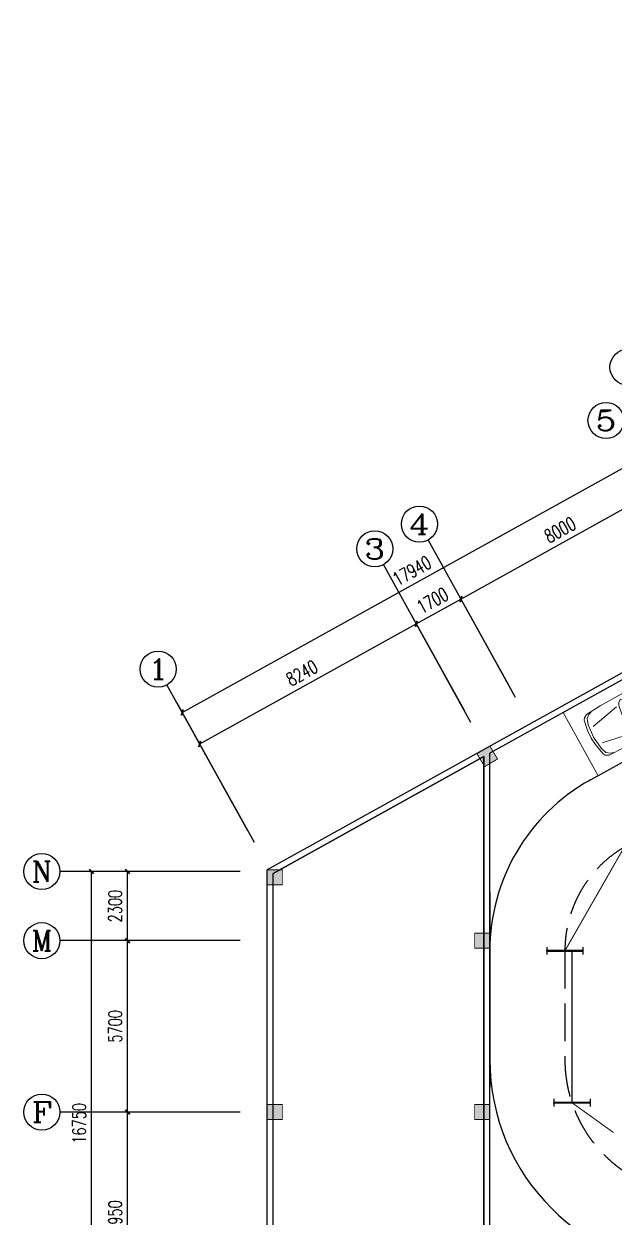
# Model space of a CAD drawing. Extents: x -6243262 to 3079315, y -2914302 to 172723.
# Drawn here: x -2631679 to -2612040, y -992742 to -953057 of the extents above; entities that cross this region are included whole.
import ezdxf
from ezdxf.enums import TextEntityAlignment as Align

# ---------------------------------------------------------------- set-up
doc = ezdxf.new("R2010")
doc.units = 0
doc.header["$LTSCALE"] = 1000
doc.linetypes.add('DASH', pattern=[0.35, 0.25, -0.1])
for name, color, linetype in [('0-柱2', 6, 'Continuous'), ('0-道路', 4, 'Continuous'), ('AXIS', 3, 'Continuous'), ('AXIS_TEXT', 7, 'Continuous'), ('EQUIP-照明', 3, 'Continuous'), ('lh', 114, 'Continuous'), ('WALL', 9, 'Continuous'), ('WIRE-照明', 1, 'Continuous')]:
    doc.layers.add(name, color=color, linetype=linetype)
doc.layers.add('车位', color=252, linetype='Continuous', lineweight=5)
doc.styles.add('_TCH_AXIS', font='COMPLEX', dxfattribs={"bigfont": 'GBCBIG'})
doc.styles.add('_TCH_DIM_T3', font='SIMPLEX', dxfattribs={"width": 0.705882, "bigfont": 'GBCBIG'})
doc.styles.add('COMPLEX', font='COMPLEX')
doc.styles.get("Standard").update_dxf_attribs({"font": 'gbenor.shx', "bigfont": 'gbcbig.shx'})
doc.dimstyles.new('_TCH_ARCH&&150', dxfattribs={"dimtxt": 446.25, "dimasz": 150, "dimexe": 375, "dimexo": 450, "dimgap": 189.375, "dimtad": 1, "dimdec": 0, "dimzin": 0, "dimdsep": 46, "dimtxsty": '_TCH_DIM_T3', "dimblk": 'ARCHTICK', "dimcen": 0.09, "dimclrt": 7, "dimazin": 2, "dimtfac": 1, "dimtdec": 0, "dimtix": 1, "dimtmove": 2, "dimatfit": 3, "dimfxl": 0, "dimtolj": 1, "dimtzin": 0, "dimarcsym": 0})

# ---------------------------------------------------------------- blocks, each defined once
blk = doc.blocks.new('chewei')
at = {"layer": '车位', "color": 0}
for p, q in [((49023, 154737), (49090, 154915)), ((49090, 154915), (49134, 154982)), ((49134, 154982), (49201, 155026)), ((49201, 155026), (49801, 155049)), ((50401, 155026), (49801, 155049)), ((50467, 154982), (50401, 155026)), ((50512, 154915), (50467, 154982)), ((50578, 154737), (50512, 154915)), ((49312, 154360), (49623, 154426)), ((49623, 154426), (49978, 154426)), ((50290, 154360), (49978, 154426)), ((49201, 154160), (49245, 154293)), ((49201, 154026), (49201, 154160)), ((49245, 153938), (49201, 154026)), ((49245, 154293), (49312, 154360)), ((49556, 153982), (49356, 153960)), ((50045, 153982), (49556, 153982)), ((50045, 153982), (50245, 153960)), ((50356, 154293), (50290, 154360)), ((50401, 154160), (50356, 154293)), ((50356, 153938), (50401, 154026)), ((50401, 154026), (50401, 154160)), ((49134, 153826), (49112, 153093)), ((49156, 153849), (49134, 153826)), ((49267, 153693), (49156, 153849)), ((49267, 153915), (49245, 153938)), ((49290, 153915), (49267, 153915)), ((49290, 153582), (49267, 153693)), ((49312, 153938), (49290, 153915)), ((49290, 153160), (49290, 153582)), ((49356, 153960), (49312, 153938)), ((50245, 153960), (50290, 153938)), ((50290, 153938), (50312, 153915)), ((50312, 153915), (50334, 153915)), ((50312, 153582), (50334, 153693)), ((50312, 153160), (50312, 153582)), ((50334, 153915), (50356, 153938)), ((50334, 153693), (50445, 153849)), ((50445, 153849), (50467, 153826)), ((50467, 153826), (50490, 153093)), ((49112, 153093), (49290, 153160)), ((49290, 153093), (49112, 153004)), ((49112, 153004), (49112, 152204)), ((49290, 152538), (49290, 153093)), ((50490, 153093), (50312, 153160)), ((50312, 153093), (50490, 153004)), ((50312, 152538), (50312, 153093)), ((50490, 153004), (50490, 152204)), ((49112, 152204), (49290, 152538)), ((49134, 152093), (49334, 152471)), ((49334, 152471), (49423, 152427)), ((49423, 152427), (49556, 152404)), ((49556, 152404), (49801, 152382)), ((50045, 152404), (49801, 152382)), ((50178, 152427), (50045, 152404)), ((50267, 152471), (50178, 152427)), ((50467, 152093), (50267, 152471)), ((50490, 152204), (50312, 152538)), ((49201, 152004), (49134, 152093)), ((49290, 151960), (49201, 152004)), ((50312, 151960), (50401, 152004)), ((50401, 152004), (50467, 152093)), ((49556, 151916), (49290, 151960)), ((49490, 150871), (49290, 151871)), ((49801, 151893), (49556, 151916)), ((49801, 151893), (50045, 151916)), ((50045, 151916), (50312, 151960)), ((50112, 150871), (50312, 151871)), ((49067, 150938), (49023, 151049)), ((49156, 150827), (49067, 150938)), ((49356, 150760), (49156, 150827)), ((50245, 150760), (50445, 150827)), ((50445, 150827), (50534, 150938)), ((50534, 150938), (50578, 151049)), ((49801, 150716), (49356, 150760)), ((49801, 150716), (50245, 150760))]:
    blk.add_line(p, q, dxfattribs=at)
for points in [[(48601, 150227), (51001, 150227), (51001, 155627), (48601, 155627)], [(50578, 154737), (50601, 154404), (50601, 151404), (50578, 150871), (50512, 150760), (50445, 150716), (50090, 150649), (49801, 150627), (49512, 150649), (49156, 150716), (49090, 150760), (49023, 150871), (49001, 151404), (49001, 154404), (49023, 154737), (49067, 155004), (49134, 155093), (49201, 155137), (49801, 155160), (50401, 155137), (50467, 155093), (50534, 155004)]]:
    blk.add_lwpolyline(points, close=True, dxfattribs=at)
blk = doc.blocks.new('0-柱2')
at = {"layer": '0-柱2'}
h = blk.add_hatch(color=0, dxfattribs=at)
h.dxf.hatch_style = 1
h.paths.add_polyline_path([(6975, 30467), (7405, 30722), (7660, 30292), (7231, 30037)])
h = blk.add_hatch(color=0, dxfattribs=at)
h.dxf.hatch_style = 1
h.paths.add_polyline_path([(0, 26606), (500, 26606), (500, 26106), (0, 26106)])
h = blk.add_hatch(color=0, dxfattribs=at)
h.dxf.hatch_style = 1
h.paths.add_polyline_path([(6900, 24500), (7400, 24500), (7400, 24000), (6900, 24000)])
h = blk.add_hatch(color=0, dxfattribs=at)
h.dxf.hatch_style = 1
h.paths.add_polyline_path([(0, 18800), (500, 18800), (500, 18300), (0, 18300)])
h = blk.add_hatch(color=0, dxfattribs=at)
h.dxf.hatch_style = 1
h.paths.add_polyline_path([(6900, 18800), (7400, 18800), (7400, 18300), (6900, 18300)])
at = {"layer": '0-柱2', "color": 0, "const_width": 30}
for points in [[(6975, 30467), (7405, 30722), (7660, 30292), (7231, 30037)], [(0, 26606), (500, 26606), (500, 26106), (0, 26106)], [(6900, 24500), (7400, 24500), (7400, 24000), (6900, 24000)], [(0, 18800), (500, 18800), (500, 18300), (0, 18300)], [(6900, 18800), (7400, 18800), (7400, 18300), (6900, 18300)]]:
    blk.add_lwpolyline(points, close=True, dxfattribs=at)
blk = doc.blocks.new('_AXISO')
at = {"color": 0}
blk.add_circle((0, 0), 0.5, dxfattribs=at)
at = {"layer": 'AXIS_TEXT', "color": 0, "style": 'COMPLEX', "width": 1.041667}
blk.add_attdef('A', text='', height=0.56, dxfattribs=at).set_placement((-0.25, -0.28), (0.25, -0.28), align=Align.FIT)
blk = doc.blocks.new('_ArchTick')
at = {"color": 0, "linetype": 'ByBlock', "const_width": 0.4}
blk.add_lwpolyline([(-0.5, -0.5), (0.5, 0.5)], dxfattribs=at)
blk = doc.blocks.new('*D444')
at = {"layer": 'AXIS', "color": 0, "lineweight": -2, "transparency": 16777216}
for p, q in [((1158579, -1121835), (1153704, -1121835)), ((1154079, -1138584), (1154079, -1121835)), ((1158579, -1138584), (1153704, -1138584))]:
    blk.add_line(p, q, dxfattribs=at)
at = {"layer": 'Defpoints', "color": 0, "transparency": 16777216}
for p in [(1154079, -1121835), (1159029, -1121835), (1159029, -1138584)]:
    blk.add_point(p, dxfattribs=at)
at = {"layer": 'AXIS', "color": 0, "lineweight": -2, "transparency": 16777216, "xscale": 150, "yscale": 150, "zscale": 150}
for p, rotation in [((1154079, -1121835), 90), ((1154079, -1138584), 270)]:
    blk.add_blockref('_ArchTick', p, dxfattribs=dict(at, rotation=rotation))
at = {"layer": 'AXIS', "color": 7, "transparency": 16777216, "insert": (1153666, -1130210), "char_height": 446.2, "attachment_point": 5, "rotation": 90, "style": '_TCH_DIM_T3'}
blk.add_mtext('\\A1;16750', dxfattribs=at)
blk = doc.blocks.new('*D449')
at = {"layer": 'AXIS', "color": 0, "lineweight": -2, "transparency": 16777216}
for p, q in [((1158579, -1129834), (1154904, -1129834)), ((1155279, -1136784), (1155279, -1129834)), ((1158579, -1136784), (1154904, -1136784))]:
    blk.add_line(p, q, dxfattribs=at)
at = {"layer": 'Defpoints', "color": 0, "transparency": 16777216}
for p in [(1155279, -1129834), (1159029, -1129834), (1159029, -1136784)]:
    blk.add_point(p, dxfattribs=at)
at = {"layer": 'AXIS', "color": 0, "lineweight": -2, "transparency": 16777216, "xscale": 150, "yscale": 150, "zscale": 150}
for p, rotation in [((1155279, -1129834), 90), ((1155279, -1136784), 270)]:
    blk.add_blockref('_ArchTick', p, dxfattribs=dict(at, rotation=rotation))
at = {"layer": 'AXIS', "color": 7, "transparency": 16777216, "insert": (1154866, -1133309), "char_height": 446.2, "attachment_point": 5, "rotation": 90, "style": '_TCH_DIM_T3'}
blk.add_mtext('\\A1;6950', dxfattribs=at)
blk = doc.blocks.new('*D450')
at = {"layer": 'AXIS', "color": 0, "lineweight": -2, "transparency": 16777216}
for p, q in [((1158579, -1124134), (1154904, -1124134)), ((1155279, -1129834), (1155279, -1124134)), ((1158579, -1129834), (1154904, -1129834))]:
    blk.add_line(p, q, dxfattribs=at)
at = {"layer": 'Defpoints', "color": 0, "transparency": 16777216}
for p in [(1155279, -1124134), (1159029, -1124134), (1159029, -1129834)]:
    blk.add_point(p, dxfattribs=at)
at = {"layer": 'AXIS', "color": 0, "lineweight": -2, "transparency": 16777216, "xscale": 150, "yscale": 150, "zscale": 150}
for p, rotation in [((1155279, -1124134), 90), ((1155279, -1129834), 270)]:
    blk.add_blockref('_ArchTick', p, dxfattribs=dict(at, rotation=rotation))
at = {"layer": 'AXIS', "color": 7, "transparency": 16777216, "insert": (1154866, -1126984), "char_height": 446.2, "attachment_point": 5, "rotation": 90, "style": '_TCH_DIM_T3'}
blk.add_mtext('\\A1;5700', dxfattribs=at)
blk = doc.blocks.new('*D451')
at = {"layer": 'AXIS', "color": 0, "lineweight": -2, "transparency": 16777216}
for p, q in [((1158579, -1121835), (1154904, -1121835)), ((1155279, -1124134), (1155279, -1121835)), ((1158579, -1124134), (1154904, -1124134))]:
    blk.add_line(p, q, dxfattribs=at)
at = {"layer": 'Defpoints', "color": 0, "transparency": 16777216}
for p in [(1155279, -1121835), (1159029, -1121835), (1159029, -1124134)]:
    blk.add_point(p, dxfattribs=at)
at = {"layer": 'AXIS', "color": 0, "lineweight": -2, "transparency": 16777216, "xscale": 150, "yscale": 150, "zscale": 150}
for p, rotation in [((1155279, -1121835), 90), ((1155279, -1124134), 270)]:
    blk.add_blockref('_ArchTick', p, dxfattribs=dict(at, rotation=rotation))
at = {"layer": 'AXIS', "color": 7, "transparency": 16777216, "insert": (1154866, -1122985), "char_height": 446.2, "attachment_point": 5, "rotation": 90, "style": '_TCH_DIM_T3'}
blk.add_mtext('\\A1;2300', dxfattribs=at)
blk = doc.blocks.new('*D462')
at = {"layer": 'AXIS', "color": 0, "lineweight": -2, "transparency": 16777216}
for p, q in [((1174968, -1111778), (1172604, -1107515)), ((1157097, -1116545), (1172786, -1107843)), ((1159280, -1120480), (1156915, -1116217))]:
    blk.add_line(p, q, dxfattribs=at)
at = {"layer": 'Defpoints', "color": 0, "transparency": 16777216}
for p in [(1172786, -1107843), (1175187, -1112172), (1159498, -1120873)]:
    blk.add_point(p, dxfattribs=at)
at = {"layer": 'AXIS', "color": 0, "lineweight": -2, "transparency": 16777216, "xscale": 150, "yscale": 150, "zscale": 150}
for p, rotation in [((1172786, -1107843), 29.01544279745711), ((1157097, -1116545), 209.0154427974571)]:
    blk.add_blockref('_ArchTick', p, dxfattribs=dict(at, rotation=rotation))
at = {"layer": 'AXIS', "color": 7, "transparency": 16777216, "insert": (1164741, -1111833), "char_height": 446.2, "attachment_point": 5, "rotation": 29.0154, "style": '_TCH_DIM_T3'}
blk.add_mtext('\\A1;17940', dxfattribs=at)
blk = doc.blocks.new('*D470')
at = {"layer": 'AXIS', "color": 0, "lineweight": -2, "transparency": 16777216}
for p, q in [((1174968, -1111778), (1173186, -1108564)), ((1166372, -1112773), (1173368, -1108892)), ((1167972, -1115658), (1166190, -1112445))]:
    blk.add_line(p, q, dxfattribs=at)
at = {"layer": 'Defpoints', "color": 0, "transparency": 16777216}
for p in [(1173368, -1108892), (1175187, -1112172), (1168191, -1116052)]:
    blk.add_point(p, dxfattribs=at)
at = {"layer": 'AXIS', "color": 0, "lineweight": -2, "transparency": 16777216, "xscale": 150, "yscale": 150, "zscale": 150}
for p, rotation in [((1173368, -1108892), 29.01544279745712), ((1166372, -1112773), 209.0154427974571)]:
    blk.add_blockref('_ArchTick', p, dxfattribs=dict(at, rotation=rotation))
at = {"layer": 'AXIS', "color": 7, "transparency": 16777216, "insert": (1169670, -1110472), "char_height": 446.2, "attachment_point": 5, "rotation": 29.0154, "style": '_TCH_DIM_T3'}
blk.add_mtext('\\A1;8000', dxfattribs=at)
blk = doc.blocks.new('*D471')
at = {"layer": 'AXIS', "color": 0, "lineweight": -2, "transparency": 16777216}
for p, q in [((1167972, -1115658), (1166190, -1112445)), ((1164885, -1113597), (1166372, -1112773)), ((1166486, -1116483), (1164703, -1113269))]:
    blk.add_line(p, q, dxfattribs=at)
at = {"layer": 'Defpoints', "color": 0, "transparency": 16777216}
for p in [(1166372, -1112773), (1168191, -1116052), (1166704, -1116876)]:
    blk.add_point(p, dxfattribs=at)
at = {"layer": 'AXIS', "color": 0, "lineweight": -2, "transparency": 16777216, "xscale": 150, "yscale": 150, "zscale": 150}
for p, rotation in [((1166372, -1112773), 29.01544279746464), ((1164885, -1113597), 209.0154427974647)]:
    blk.add_blockref('_ArchTick', p, dxfattribs=dict(at, rotation=rotation))
at = {"layer": 'AXIS', "color": 7, "transparency": 16777216, "insert": (1165428, -1112824), "char_height": 446.2, "attachment_point": 5, "rotation": 29.0154, "style": '_TCH_DIM_T3'}
blk.add_mtext('\\A1;1700', dxfattribs=at)
blk = doc.blocks.new('*D472')
at = {"layer": 'AXIS', "color": 0, "lineweight": -2, "transparency": 16777216}
for p, q in [((1166486, -1116483), (1164703, -1113269)), ((1157679, -1117594), (1164885, -1113597)), ((1159280, -1120480), (1157497, -1117266))]:
    blk.add_line(p, q, dxfattribs=at)
at = {"layer": 'Defpoints', "color": 0, "transparency": 16777216}
for p in [(1164885, -1113597), (1166704, -1116876), (1159498, -1120873)]:
    blk.add_point(p, dxfattribs=at)
at = {"layer": 'AXIS', "color": 0, "lineweight": -2, "transparency": 16777216, "xscale": 150, "yscale": 150, "zscale": 150}
for p, rotation in [((1164885, -1113597), 29.01544279745632), ((1157679, -1117594), 209.0154427974564)]:
    blk.add_blockref('_ArchTick', p, dxfattribs=dict(at, rotation=rotation))
at = {"layer": 'AXIS', "color": 7, "transparency": 16777216, "insert": (1161082, -1115235), "char_height": 446.2, "attachment_point": 5, "rotation": 29.0154, "style": '_TCH_DIM_T3'}
blk.add_mtext('\\A1;8240', dxfattribs=at)
blk = doc.blocks.new('$equip$00001159')
for p, q in [((-1.2, 0.25), (-1.2, -0.25)), ((-1.2, 0), (1.2, 0)), ((1.2, 0.25), (1.2, -0.25))]:
    blk.add_line(p, q)
at = {"const_width": 0.14}
blk.add_lwpolyline([(-1.2, 0), (1.2, 0)], dxfattribs=at)
at = {"layer": 'EQUIP-照明'}
for p in [(-1.2, 0), (0, 0), (1.2, 0)]:
    blk.add_point(p, dxfattribs=at)
at = {"layer": 'EQUIP-照明', "flags": 9}
blk.add_attdef('A', (0, 0), '', height=0.00002, dxfattribs=at)
blk = doc.blocks.new('43242')
at = {"color": 8}
blk.add_lwpolyline([(1161128.8, -1147984.4), (1160128.8, -1147984.4), (1160128.8, -1121895.7), (1167128.8, -1118013.1), (1167128.8, -1136384.4), (1166828.8, -1136384.4), (1166828.8, -1140484.4), (1161128.8, -1140484.4)], close=True, dxfattribs=at)
blk.add_lwpolyline([(1167328.8, -1122537.3), (1167328.8, -1129007.5)], dxfattribs=at)
at = {"layer": '0-道路', "color": 8}
for p, q in [((1198298.1, -1103469.1), (1170592.7, -1118836.3)), ((1167328.8, -1124474.3), (1167328.8, -1128084.4))]:
    blk.add_line(p, q, dxfattribs=at)
for centre, radius, start, end in [((1173828.8, -1124474.3), 6500, 119.01544, 180), ((1174328.8, -1128084.4), 7000, 180, 270)]:
    blk.add_arc(centre, radius, start, end, dxfattribs=at)
at = {"layer": 'AXIS', "color": 8}
for p, q in [((1168190.7, -1116051.9), (1165280.4, -1110804.9)), ((1166704.1, -1116876.5), (1163793.8, -1111629.5)), ((1159498.3, -1120873.2), (1156588, -1115626.3)), ((1159028.8, -1121834.9), (1153028.8, -1121834.9)), ((1159028.8, -1124134.4), (1153028.8, -1124134.4)), ((1159028.8, -1129834.4), (1153028.8, -1129834.4))]:
    blk.add_line(p, q, dxfattribs=at)
blk.add_circle((1171928, -1105059.5), 600, dxfattribs=at)
at = {"layer": 'lh', "color": 8, "linetype": 'DASH', "ltscale": 5}
blk.add_line((1169828.8, -1124474.3), (1169828.8, -1128084.4), dxfattribs=at)
for centre, radius, start, end in [((1173828.8, -1124474.3), 4000, 119.01544, 180), ((1174328.8, -1128084.4), 4500, 180, 270)]:
    blk.add_arc(centre, radius, start, end, dxfattribs=at)
at = {"layer": 'WALL', "color": 8}
for p, q in [((1210651.2, -1093644.2), (1167180.3, -1117755.9)), ((1210748.2, -1093819.1), (1167328.8, -1117902.2)), ((1167180.3, -1117755.9), (1159928.8, -1121778)), ((1167328.8, -1136784.4), (1167328.8, -1117902.2)), ((1167128.8, -1118013.1), (1160128.8, -1121895.7)), ((1167128.8, -1136784.4), (1167128.8, -1118013.1)), ((1159928.8, -1140484.4), (1159928.8, -1121778)), ((1160128.8, -1140584.4), (1160128.8, -1121895.7))]:
    blk.add_line(p, q, dxfattribs=at)
at = {"layer": '0-柱2', "color": 8}
blk.add_blockref('0-柱2', (1159928.8, -1148384.4), dxfattribs=at)
at = {"layer": 'AXIS', "color": 8}
ref = blk.add_blockref('_AXISO', (1171198.3, -1106836.4), dxfattribs=dict(at, xscale=1200, yscale=1200, zscale=1200))
ref.add_attrib('A', '5', dxfattribs={"layer": 'AXIS_TEXT', "color": 8, "height": 678.8, "style": '_TCH_AXIS', "width": 1.5}).set_placement((1170858.9, -1107175.8), (1171537.7, -1107175.8), align=Align.FIT)
ref = blk.add_blockref('_AXISO', (1164989.4, -1110280.2), dxfattribs=dict(at, xscale=1200, yscale=1200, zscale=1200))
ref.add_attrib('A', '4', dxfattribs={"layer": 'AXIS_TEXT', "color": 8, "height": 678.8, "style": '_TCH_AXIS', "width": 1.3125}).set_placement((1164650, -1110619.7), (1165328.8, -1110619.7), align=Align.FIT)
ref = blk.add_blockref('_AXISO', (1163502.8, -1111104.8), dxfattribs=dict(at, xscale=1200, yscale=1200, zscale=1200))
ref.add_attrib('A', '3', dxfattribs={"layer": 'AXIS_TEXT', "color": 8, "height": 678.8, "style": '_TCH_AXIS', "width": 1.5}).set_placement((1163163.4, -1111444.2), (1163842.2, -1111444.2), align=Align.FIT)
ref = blk.add_blockref('_AXISO', (1156297, -1115101.6), dxfattribs=dict(at, xscale=1200, yscale=1200, zscale=1200))
ref.add_attrib('A', '1', dxfattribs={"layer": 'AXIS_TEXT', "color": 8, "height": 678.8, "style": '_TCH_AXIS', "width": 2.333333}).set_placement((1155957.6, -1115441), (1156636.4, -1115441), align=Align.FIT)
ref = blk.add_blockref('_AXISO', (1152428.8, -1121834.9), dxfattribs=dict(at, xscale=1200, yscale=1200, zscale=1200))
ref.add_attrib('A', 'N', dxfattribs={"layer": 'AXIS_TEXT', "color": 8, "height": 678.8, "style": '_TCH_AXIS', "width": 1.105263}).set_placement((1152089.4, -1122174.3), (1152768.2, -1122174.3), align=Align.FIT)
ref = blk.add_blockref('_AXISO', (1152428.8, -1124134.4), dxfattribs=dict(at, xscale=1200, yscale=1200, zscale=1200))
ref.add_attrib('A', 'M', dxfattribs={"layer": 'AXIS_TEXT', "color": 8, "height": 678.8, "style": '_TCH_AXIS'}).set_placement((1152089.4, -1124473.8), (1152768.2, -1124473.8), align=Align.FIT)
ref = blk.add_blockref('_AXISO', (1152428.8, -1129834.4), dxfattribs=dict(at, xscale=1200, yscale=1200, zscale=1200))
ref.add_attrib('A', 'F', dxfattribs={"layer": 'AXIS_TEXT', "color": 8, "height": 678.8, "style": '_TCH_AXIS', "width": 1.3125}).set_placement((1152089.4, -1130173.8), (1152768.2, -1130173.8), align=Align.FIT)
at = {"layer": '车位', "color": 8, "xscale": -1, "rotation": 299.0697133545411}
blk.add_blockref('chewei', (1063252.8, -1234118.3), dxfattribs=at)
at = {"layer": 'AXIS', "color": 8}
for p1, p2, distance, picture, middle in [((1159498.3, -1120873.2), (1175186.6, -1112171.5), 4950, '*D462', (1164741.4, -1111832.9)), ((1168190.7, -1116051.9), (1175186.6, -1112171.5), 3750, '*D470', (1169669.7, -1110471.6)), ((1166704.1, -1116876.5), (1168190.7, -1116051.9), 3750, '*D471', (1165428.4, -1112824.1)), ((1159498.3, -1120873.2), (1166704.1, -1116876.5), 3750, '*D472', (1161082.2, -1115234.8)), ((1159028.7667, -1138584.3665), (1159028.7667, -1121834.8618), 4950, '*D444', (1153666.2667, -1130209.6141)), ((1159028.7667, -1124134.3665), (1159028.7667, -1121834.8618), 3750, '*D451', (1154866.2667, -1122984.6141)), ((1159028.8, -1129834.4), (1159028.8, -1124134.4), 3750, '*D450', (1154866.3, -1126984.4)), ((1159028.8, -1136784.4), (1159028.8, -1129834.4), 3750, '*D449', (1154866.3, -1133309.4))]:
    dim = blk.add_aligned_dim(p1=p1, p2=p2, distance=distance, dimstyle='_TCH_ARCH&&150', dxfattribs=at)
    dim.commit()
    dim.dimension.update_dxf_attribs({"geometry": picture, "text_midpoint": middle})

msp = doc.modelspace()

# ---------------------------------------------------------------- linework, layer by layer
at = {"layer": 'WIRE-照明', "linetype": 'Continuous', "const_width": 35}
for points in [[(-2613679.1, -983886.8), (-2611702.5, -980435)], [(-2613442.6, -988936.4), (-2613442.6, -983886.8)], [(-2613442.6, -988936.4), (-2612060.1, -989928.8)]]:
    msp.add_lwpolyline(points, dxfattribs=at)

# ---------------------------------------------------------------- block references
msp.add_blockref('43242', (-3783507.8, 140587.5))
at = {"layer": 'EQUIP-照明', "xscale": 500, "yscale": 500, "zscale": 500}
for p in [(-2613679.1, -983886.8), (-2613442.6, -988936.4)]:
    msp.add_blockref('$equip$00001159', p, dxfattribs=at)

doc.saveas('drawing.dxf')
